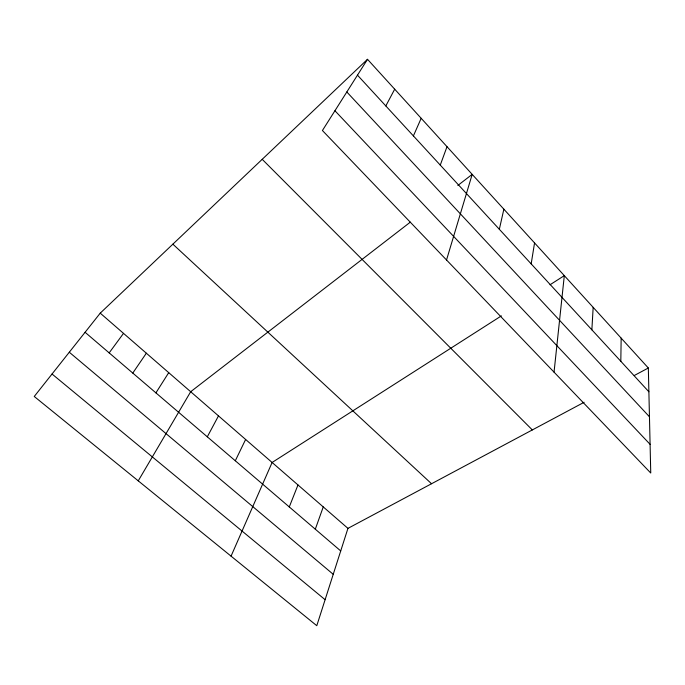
<?xml version="1.0" encoding="UTF-8"?>
<svg xmlns="http://www.w3.org/2000/svg" width="685" height="685" viewBox="0 0 685 685"><rect width="100%" height="100%" fill="white"/><g stroke="black" fill="none" stroke-linecap="round" stroke-linejoin="round"><path stroke-width="1.03" d="M620.815 361.278L621.158 338.125M591.866 329.827L593.167 307.351M554.045 372.152L564.312 275.635L550.021 284.772M531.175 263.879L534.557 242.927M499.339 229.287L503.869 209.19M446.534 259.992L472.188 174.375L457.837 185.455M584.142 402.275L347.946 528.366L316.787 625.696L34.25 396.478L100.241 313.148L367.511 59.304L648.335 367.999L650.75 473.027L322.421 130.518L367.511 59.304M315.305 529.197L323.251 506.917M440.267 165.102L447.005 146.693M289.284 506.934L297.984 484.954M231.059 556.151L272.108 462.478L501.377 315.879M413.397 135.913L421.181 118.299M235.306 460.765L245.624 439.462M385.818 105.935L394.697 89.187M207.307 436.816L218.481 415.889M138.25 480.853L190.678 391.726L410.324 222.145M155.915 392.865L168.724 372.649M132.779 373.068L146.342 353.203M109.172 352.886L123.514 333.372M634.267 375.508L648.335 367.999M52.043 374.019L325.11 599.7M69.296 352.227L333.235 574.313M85.094 332.285L340.719 550.937M100.241 313.148L347.946 528.366M172.868 244.168L431.541 483.738M262.209 159.314L532.331 429.932M334.939 110.747L650.091 444.334M346.824 91.978L649.457 416.78M357.484 75.153L648.883 391.777"/></g></svg>
